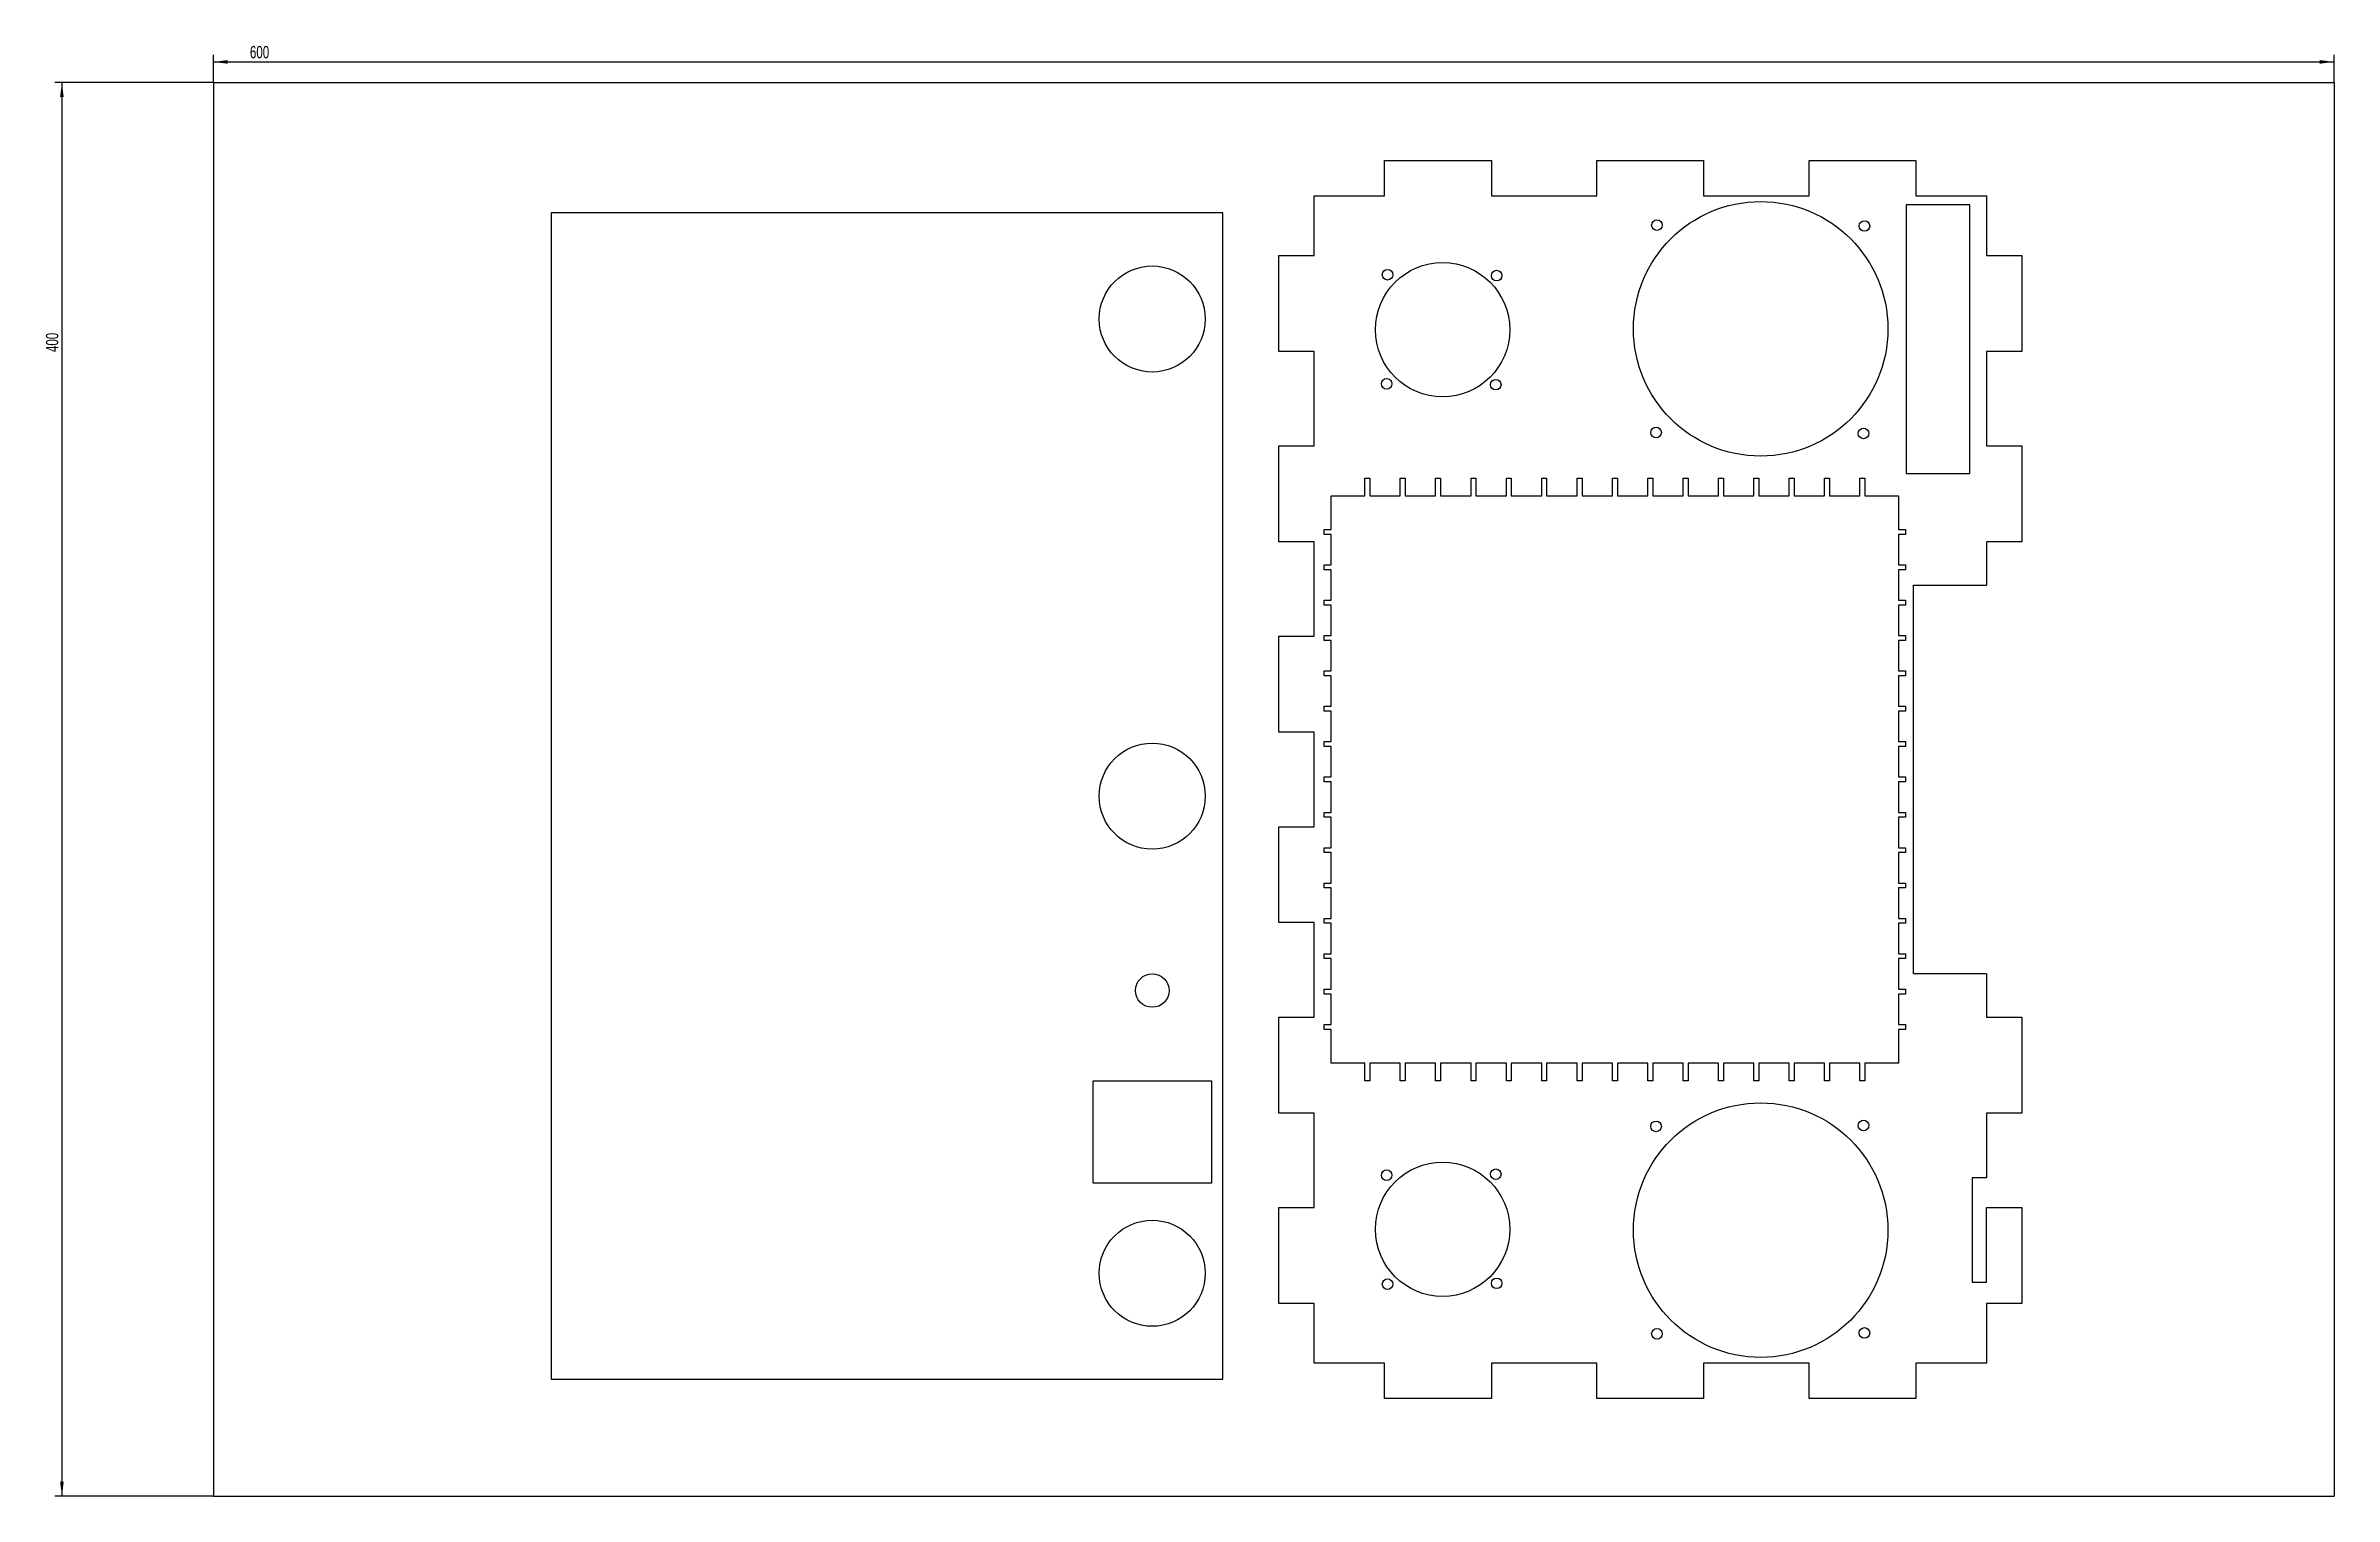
# Model space of a CAD drawing. Header units: millimetres. Extents: x -51 to 597, y 10 to 420.
import ezdxf

# ---------------------------------------------------------------- set-up
doc = ezdxf.new("R2010")
doc.units = ezdxf.units.MM
doc.layers.add('10', color=7, linetype='Continuous')
doc.styles.add('SLDTEXTSTYLE0', font='TXT', dxfattribs={"width": 0.7})
doc.dimstyles.new('SLDDIMSTYLE0', dxfattribs={"dimtxt": 3.5, "dimasz": 4.08, "dimexe": 0, "dimexo": 0.0625, "dimgap": 0.875, "dimtad": 2, "dimrnd": 1e-09, "dimzin": 12, "dimdsep": 46, "dimtxsty": 'SLDTEXTSTYLE0', "dimsah": 1, "dimcen": 0.09, "dimadec": 0, "dimazin": 3, "dimtfac": 1, "dimtofl": 0, "dimtmove": 0, "dimatfit": 3, "dimfxl": 1, "dimfrac": 2, "dimtolj": 1, "dimtzin": 12, "dimarcsym": 0})

# ---------------------------------------------------------------- blocks, each defined once
blk = doc.blocks.new('_D')
at = {"layer": '10'}
for p, q in [((-3.46, 409.53), (-3.46, 417.35)), ((-3.46, 415.35), (596.54, 415.35)), ((596.54, 409.53), (596.54, 417.35))]:
    blk.add_line(p, q, dxfattribs=at)
for points in [[(-3.46, 415.35), (0.62, 414.84), (0.62, 415.86)], [(596.54, 415.35), (592.46, 415.86), (592.46, 414.84)]]:
    blk.add_solid(points, dxfattribs=at)
at = {"layer": '10', "insert": (6.88, 419.86), "char_height": 3.5, "attachment_point": 1, "style": 'SLDTEXTSTYLE0'}
blk.add_mtext('600', dxfattribs=at)
blk = doc.blocks.new('_D_1')
at = {"layer": '10'}
for p, q in [((-3.46, 409.53), (-48.3, 409.53)), ((-46.3, 409.53), (-46.3, 9.53)), ((-3.46, 9.53), (-48.3, 9.53))]:
    blk.add_line(p, q, dxfattribs=at)
for points in [[(-46.3, 409.53), (-46.81, 405.45), (-45.79, 405.45)], [(-46.3, 9.53), (-45.79, 13.61), (-46.81, 13.61)]]:
    blk.add_solid(points, dxfattribs=at)
at = {"layer": '10', "insert": (-50.81, 333.25), "char_height": 3.5, "attachment_point": 1, "rotation": 90, "style": 'SLDTEXTSTYLE0'}
blk.add_mtext('400', dxfattribs=at)

msp = doc.modelspace()

# ---------------------------------------------------------------- linework, layer by layer
at = {"color": 7, "linetype": 'Continuous', "lineweight": 25}
for p, q in [((327.862, 377.428), (327.862, 387.428)), ((327.862, 387.428), (358.091, 387.428)), ((358.091, 387.428), (358.091, 377.428)), ((387.919, 377.428), (387.919, 387.428)), ((387.919, 387.428), (418.148, 387.428)), ((418.148, 387.428), (418.148, 377.428)), ((447.976, 377.428), (447.976, 387.428)), ((447.976, 387.428), (478.205, 387.428)), ((478.205, 387.428), (478.205, 377.428)), ((307.933, 360.59), (307.933, 377.428)), ((307.933, 377.428), (327.862, 377.428)), ((358.091, 377.428), (387.919, 377.428)), ((418.148, 377.428), (447.976, 377.428)), ((478.205, 377.428), (498.133, 377.428)), ((498.133, 377.428), (498.133, 360.59)), ((282.153, 372.609), (92.153, 372.609)), ((92.153, 372.609), (92.153, 42.609)), ((282.153, 42.609), (282.153, 372.609)), ((475.433, 374.928), (475.433, 298.928)), ((493.433, 374.928), (475.433, 374.928)), ((493.433, 298.928), (493.433, 374.928)), ((297.933, 333.451), (297.933, 360.59)), ((297.933, 360.59), (307.933, 360.59)), ((498.133, 360.59), (508.133, 360.59)), ((508.133, 360.59), (508.133, 333.451)), ((307.933, 333.451), (297.933, 333.451)), ((307.933, 306.713), (307.933, 333.451)), ((508.133, 333.451), (498.133, 333.451)), ((498.133, 333.451), (498.133, 306.713)), ((297.933, 279.574), (297.933, 306.713)), ((297.933, 306.713), (307.933, 306.713)), ((498.133, 306.713), (508.133, 306.713)), ((508.133, 306.713), (508.133, 279.574)), ((475.433, 298.928), (493.433, 298.928)), ((312.783, 292.578), (322.333, 292.578)), ((312.783, 283.028), (312.783, 292.578)), ((322.333, 297.578), (323.733, 297.578)), ((322.333, 292.578), (322.333, 297.578)), ((323.733, 297.578), (323.733, 292.578)), ((323.733, 292.578), (332.333, 292.578)), ((332.333, 297.578), (333.733, 297.578)), ((332.333, 292.578), (332.333, 297.578)), ((333.733, 297.578), (333.733, 292.578)), ((333.733, 292.578), (342.333, 292.578)), ((342.333, 297.578), (343.733, 297.578)), ((342.333, 292.578), (342.333, 297.578)), ((343.733, 297.578), (343.733, 292.578)), ((343.733, 292.578), (352.333, 292.578)), ((352.333, 297.578), (353.733, 297.578)), ((352.333, 292.578), (352.333, 297.578)), ((353.733, 297.578), (353.733, 292.578)), ((353.733, 292.578), (362.333, 292.578)), ((362.333, 297.578), (363.733, 297.578)), ((362.333, 292.578), (362.333, 297.578)), ((363.733, 297.578), (363.733, 292.578)), ((363.733, 292.578), (372.333, 292.578)), ((372.333, 297.578), (373.733, 297.578)), ((372.333, 292.578), (372.333, 297.578)), ((373.733, 297.578), (373.733, 292.578)), ((373.733, 292.578), (382.333, 292.578)), ((382.333, 297.578), (383.733, 297.578)), ((382.333, 292.578), (382.333, 297.578)), ((383.733, 297.578), (383.733, 292.578)), ((383.733, 292.578), (392.333, 292.578)), ((392.333, 297.578), (393.733, 297.578)), ((392.333, 292.578), (392.333, 297.578)), ((393.733, 297.578), (393.733, 292.578)), ((393.733, 292.578), (402.333, 292.578)), ((402.333, 297.578), (403.733, 297.578)), ((402.333, 292.578), (402.333, 297.578)), ((403.733, 297.578), (403.733, 292.578)), ((403.733, 292.578), (412.333, 292.578)), ((412.333, 297.578), (413.733, 297.578)), ((412.333, 292.578), (412.333, 297.578)), ((413.733, 297.578), (413.733, 292.578)), ((413.733, 292.578), (422.333, 292.578)), ((422.333, 297.578), (423.733, 297.578)), ((422.333, 292.578), (422.333, 297.578)), ((423.733, 297.578), (423.733, 292.578)), ((423.733, 292.578), (432.333, 292.578)), ((432.333, 297.578), (433.733, 297.578)), ((432.333, 292.578), (432.333, 297.578)), ((433.733, 297.578), (433.733, 292.578)), ((433.733, 292.578), (442.333, 292.578)), ((442.333, 297.578), (443.733, 297.578)), ((442.333, 292.578), (442.333, 297.578)), ((443.733, 297.578), (443.733, 292.578)), ((443.733, 292.578), (452.333, 292.578)), ((452.333, 297.578), (453.733, 297.578)), ((452.333, 292.578), (452.333, 297.578)), ((453.733, 297.578), (453.733, 292.578)), ((453.733, 292.578), (462.333, 292.578)), ((462.333, 297.578), (463.733, 297.578)), ((462.333, 292.578), (462.333, 297.578)), ((463.733, 297.578), (463.733, 292.578)), ((463.733, 292.578), (473.283, 292.578)), ((473.283, 292.578), (473.283, 283.028)), ((307.933, 279.574), (297.933, 279.574)), ((307.933, 252.836), (307.933, 279.574)), ((310.783, 283.028), (312.783, 283.028)), ((310.783, 281.628), (310.783, 283.028)), ((312.783, 281.628), (310.783, 281.628)), ((312.783, 273.028), (312.783, 281.628)), ((473.283, 283.028), (475.283, 283.028)), ((473.283, 281.628), (473.283, 273.028)), ((475.283, 281.628), (473.283, 281.628)), ((475.283, 283.028), (475.283, 281.628)), ((508.133, 279.574), (498.133, 279.574)), ((498.133, 279.574), (498.133, 267.328)), ((310.783, 273.028), (312.783, 273.028)), ((310.783, 271.628), (310.783, 273.028)), ((473.283, 273.028), (475.283, 273.028)), ((475.283, 273.028), (475.283, 271.628)), ((312.783, 271.628), (310.783, 271.628)), ((312.783, 263.028), (312.783, 271.628)), ((473.283, 271.628), (473.283, 263.028)), ((475.283, 271.628), (473.283, 271.628)), ((477.533, 267.328), (498.133, 267.328)), ((477.533, 157.328), (477.533, 267.328)), ((310.783, 263.028), (312.783, 263.028)), ((310.783, 261.628), (310.783, 263.028)), ((312.783, 261.628), (310.783, 261.628)), ((312.783, 253.028), (312.783, 261.628)), ((473.283, 263.028), (475.283, 263.028)), ((473.283, 261.628), (473.283, 253.028)), ((475.283, 261.628), (473.283, 261.628)), ((475.283, 263.028), (475.283, 261.628)), ((297.933, 225.697), (297.933, 252.836)), ((297.933, 252.836), (307.933, 252.836)), ((310.783, 253.028), (312.783, 253.028)), ((310.783, 251.628), (310.783, 253.028)), ((473.283, 253.028), (475.283, 253.028)), ((475.283, 253.028), (475.283, 251.628)), ((312.783, 251.628), (310.783, 251.628)), ((312.783, 243.028), (312.783, 251.628)), ((473.283, 251.628), (473.283, 243.028)), ((475.283, 251.628), (473.283, 251.628)), ((310.783, 243.028), (312.783, 243.028)), ((310.783, 241.628), (310.783, 243.028)), ((312.783, 241.628), (310.783, 241.628)), ((312.783, 233.028), (312.783, 241.628)), ((473.283, 243.028), (475.283, 243.028)), ((473.283, 241.628), (473.283, 233.028)), ((475.283, 241.628), (473.283, 241.628)), ((475.283, 243.028), (475.283, 241.628)), ((310.783, 233.028), (312.783, 233.028)), ((310.783, 231.628), (310.783, 233.028)), ((312.783, 231.628), (310.783, 231.628)), ((312.783, 223.028), (312.783, 231.628)), ((473.283, 233.028), (475.283, 233.028)), ((473.283, 231.628), (473.283, 223.028)), ((475.283, 231.628), (473.283, 231.628)), ((475.283, 233.028), (475.283, 231.628)), ((307.933, 225.697), (297.933, 225.697)), ((307.933, 198.959), (307.933, 225.697)), ((310.783, 223.028), (312.783, 223.028)), ((310.783, 221.628), (310.783, 223.028)), ((312.783, 221.628), (310.783, 221.628)), ((312.783, 213.028), (312.783, 221.628)), ((473.283, 223.028), (475.283, 223.028)), ((473.283, 221.628), (473.283, 213.028)), ((475.283, 221.628), (473.283, 221.628)), ((475.283, 223.028), (475.283, 221.628)), ((310.783, 213.028), (312.783, 213.028)), ((310.783, 211.628), (310.783, 213.028)), ((312.783, 211.628), (310.783, 211.628)), ((312.783, 203.028), (312.783, 211.628)), ((473.283, 213.028), (475.283, 213.028)), ((473.283, 211.628), (473.283, 203.028)), ((475.283, 211.628), (473.283, 211.628)), ((475.283, 213.028), (475.283, 211.628)), ((310.783, 203.028), (312.783, 203.028)), ((310.783, 201.628), (310.783, 203.028)), ((312.783, 201.628), (310.783, 201.628)), ((312.783, 193.028), (312.783, 201.628)), ((473.283, 203.028), (475.283, 203.028)), ((473.283, 201.628), (473.283, 193.028)), ((475.283, 201.628), (473.283, 201.628)), ((475.283, 203.028), (475.283, 201.628)), ((297.933, 171.821), (297.933, 198.959)), ((297.933, 198.959), (307.933, 198.959)), ((310.783, 193.028), (312.783, 193.028)), ((310.783, 191.628), (310.783, 193.028)), ((312.783, 191.628), (310.783, 191.628)), ((312.783, 183.028), (312.783, 191.628)), ((473.283, 193.028), (475.283, 193.028)), ((473.283, 191.628), (473.283, 183.028)), ((475.283, 191.628), (473.283, 191.628)), ((475.283, 193.028), (475.283, 191.628)), ((310.783, 183.028), (312.783, 183.028)), ((310.783, 181.628), (310.783, 183.028)), ((312.783, 181.628), (310.783, 181.628)), ((312.783, 173.028), (312.783, 181.628)), ((473.283, 183.028), (475.283, 183.028)), ((473.283, 181.628), (473.283, 173.028)), ((475.283, 181.628), (473.283, 181.628)), ((475.283, 183.028), (475.283, 181.628)), ((307.933, 171.821), (297.933, 171.821)), ((307.933, 145.082), (307.933, 171.821)), ((310.783, 173.028), (312.783, 173.028)), ((310.783, 171.628), (310.783, 173.028)), ((312.783, 171.628), (310.783, 171.628)), ((312.783, 163.028), (312.783, 171.628)), ((473.283, 173.028), (475.283, 173.028)), ((473.283, 171.628), (473.283, 163.028)), ((475.283, 171.628), (473.283, 171.628)), ((475.283, 173.028), (475.283, 171.628)), ((310.783, 163.028), (312.783, 163.028)), ((310.783, 161.628), (310.783, 163.028)), ((473.283, 163.028), (475.283, 163.028)), ((475.283, 163.028), (475.283, 161.628)), ((312.783, 161.628), (310.783, 161.628)), ((312.783, 153.028), (312.783, 161.628)), ((473.283, 161.628), (473.283, 153.028)), ((475.283, 161.628), (473.283, 161.628)), ((498.133, 157.328), (477.533, 157.328)), ((498.133, 157.328), (498.133, 145.082)), ((310.783, 153.028), (312.783, 153.028)), ((310.783, 151.628), (310.783, 153.028)), ((312.783, 151.628), (310.783, 151.628)), ((312.783, 143.028), (312.783, 151.628)), ((473.283, 153.028), (475.283, 153.028)), ((473.283, 151.628), (473.283, 143.028)), ((475.283, 151.628), (473.283, 151.628)), ((475.283, 153.028), (475.283, 151.628)), ((297.933, 117.944), (297.933, 145.082)), ((297.933, 145.082), (307.933, 145.082)), ((310.783, 143.028), (312.783, 143.028)), ((310.783, 141.628), (310.783, 143.028)), ((473.283, 143.028), (475.283, 143.028)), ((475.283, 143.028), (475.283, 141.628)), ((498.133, 145.082), (508.133, 145.082)), ((508.133, 145.082), (508.133, 117.944)), ((312.783, 141.628), (310.783, 141.628)), ((312.783, 132.078), (312.783, 141.628)), ((473.283, 141.628), (473.283, 132.078)), ((475.283, 141.628), (473.283, 141.628)), ((322.333, 132.078), (312.783, 132.078)), ((322.333, 127.078), (322.333, 132.078)), ((323.733, 132.078), (323.733, 127.078)), ((332.333, 132.078), (323.733, 132.078)), ((332.333, 127.078), (332.333, 132.078)), ((333.733, 132.078), (333.733, 127.078)), ((342.333, 132.078), (333.733, 132.078)), ((342.333, 127.078), (342.333, 132.078)), ((343.733, 132.078), (343.733, 127.078)), ((352.333, 132.078), (343.733, 132.078)), ((352.333, 127.078), (352.333, 132.078)), ((353.733, 132.078), (353.733, 127.078)), ((362.333, 132.078), (353.733, 132.078)), ((362.333, 127.078), (362.333, 132.078)), ((363.733, 132.078), (363.733, 127.078)), ((372.333, 132.078), (363.733, 132.078)), ((372.333, 127.078), (372.333, 132.078)), ((373.733, 132.078), (373.733, 127.078)), ((382.333, 132.078), (373.733, 132.078)), ((382.333, 127.078), (382.333, 132.078)), ((383.733, 132.078), (383.733, 127.078)), ((392.333, 132.078), (383.733, 132.078)), ((392.333, 127.078), (392.333, 132.078)), ((393.733, 132.078), (393.733, 127.078)), ((402.333, 132.078), (393.733, 132.078)), ((402.333, 127.078), (402.333, 132.078)), ((403.733, 132.078), (403.733, 127.078)), ((412.333, 132.078), (403.733, 132.078)), ((412.333, 127.078), (412.333, 132.078)), ((413.733, 132.078), (413.733, 127.078)), ((422.333, 132.078), (413.733, 132.078)), ((422.333, 127.078), (422.333, 132.078)), ((423.733, 132.078), (423.733, 127.078)), ((432.333, 132.078), (423.733, 132.078)), ((432.333, 127.078), (432.333, 132.078)), ((433.733, 132.078), (433.733, 127.078)), ((442.333, 132.078), (433.733, 132.078)), ((442.333, 127.078), (442.333, 132.078)), ((443.733, 132.078), (443.733, 127.078)), ((452.333, 132.078), (443.733, 132.078)), ((452.333, 127.078), (452.333, 132.078)), ((453.733, 132.078), (453.733, 127.078)), ((462.333, 132.078), (453.733, 132.078)), ((462.333, 127.078), (462.333, 132.078)), ((463.733, 132.078), (463.733, 127.078)), ((473.283, 132.078), (463.733, 132.078)), ((245.403, 127.109), (278.903, 127.109)), ((245.403, 98.109), (245.403, 127.109)), ((278.903, 127.109), (278.903, 98.109)), ((323.733, 127.078), (322.333, 127.078)), ((333.733, 127.078), (332.333, 127.078)), ((343.733, 127.078), (342.333, 127.078)), ((353.733, 127.078), (352.333, 127.078)), ((363.733, 127.078), (362.333, 127.078)), ((373.733, 127.078), (372.333, 127.078)), ((383.733, 127.078), (382.333, 127.078)), ((393.733, 127.078), (392.333, 127.078)), ((403.733, 127.078), (402.333, 127.078)), ((413.733, 127.078), (412.333, 127.078)), ((423.733, 127.078), (422.333, 127.078)), ((433.733, 127.078), (432.333, 127.078)), ((443.733, 127.078), (442.333, 127.078)), ((453.733, 127.078), (452.333, 127.078)), ((463.733, 127.078), (462.333, 127.078)), ((307.933, 117.944), (297.933, 117.944)), ((307.933, 91.205), (307.933, 117.944)), ((508.133, 117.944), (498.133, 117.944)), ((498.133, 117.944), (498.133, 99.578)), ((278.903, 98.109), (245.403, 98.109)), ((494.133, 99.578), (494.133, 70.078)), ((498.133, 99.578), (494.133, 99.578)), ((297.933, 64.067), (297.933, 91.205)), ((297.933, 91.205), (307.933, 91.205)), ((498.133, 70.078), (498.133, 91.205)), ((498.133, 91.205), (508.133, 91.205)), ((508.133, 91.205), (508.133, 64.067)), ((494.133, 70.078), (498.133, 70.078)), ((307.933, 64.067), (297.933, 64.067)), ((307.933, 47.228), (307.933, 64.067)), ((508.133, 64.067), (498.133, 64.067)), ((498.133, 64.067), (498.133, 47.228)), ((327.862, 47.228), (307.933, 47.228)), ((327.862, 37.228), (327.862, 47.228)), ((387.919, 47.228), (358.091, 47.228)), ((358.091, 47.228), (358.091, 37.228)), ((387.919, 37.228), (387.919, 47.228)), ((447.976, 47.228), (418.148, 47.228)), ((418.148, 47.228), (418.148, 37.228)), ((447.976, 37.228), (447.976, 47.228)), ((498.133, 47.228), (478.205, 47.228)), ((478.205, 47.228), (478.205, 37.228)), ((92.153, 42.609), (282.153, 42.609)), ((358.091, 37.228), (327.862, 37.228)), ((418.148, 37.228), (387.919, 37.228)), ((478.205, 37.228), (447.976, 37.228))]:
    msp.add_line(p, q, dxfattribs=at)
for centre, radius in [((434.283, 339.828), 36), ((404.939, 369.173), 1.5), ((463.628, 368.923), 1.5), ((262.153, 342.609), 15), ((344.284, 339.579), 19), ((328.727, 355.135), 1.5), ((359.591, 354.885), 1.5), ((328.477, 324.272), 1.5), ((359.341, 324.022), 1.5), ((404.689, 310.483), 1.5), ((463.378, 310.233), 1.5), ((262.153, 207.609), 15), ((262.153, 152.609), 4.75), ((434.283, 84.828), 36), ((404.689, 114.173), 1.5), ((463.378, 114.423), 1.5), ((344.284, 85.078), 19), ((328.477, 100.385), 1.5), ((359.341, 100.635), 1.5), ((262.153, 72.609), 15), ((359.591, 69.772), 1.5), ((328.727, 69.521), 1.5), ((404.939, 55.483), 1.5), ((463.628, 55.733), 1.5)]:
    msp.add_circle(centre, radius, dxfattribs=at)
at = {"layer": '10'}
for p, q in [((-3.462, 409.532), (596.538, 409.532)), ((-3.462, 409.532), (-3.462, 9.532)), ((596.538, 409.532), (596.538, 9.532)), ((-3.462, 9.532), (596.538, 9.532))]:
    msp.add_line(p, q, dxfattribs=at)

# ---------------------------------------------------------------- dimensions: what is measured, and where the dimension line sits
dim = msp.add_linear_dim(base=(596.538, 415.353), p1=(-3.462, 409.532), p2=(596.538, 409.532), dimstyle='SLDDIMSTYLE0', dxfattribs=at)
dim.commit()
dim.dimension.update_dxf_attribs({"geometry": '_D', "text_midpoint": (9.183, 415.353), "dimtype": 160})
dim = msp.add_linear_dim(base=(-46.302, 9.532), p1=(-3.462, 409.532), p2=(-3.462, 9.532), angle=90, dimstyle='SLDDIMSTYLE0', dxfattribs=at)
dim.commit()
dim.dimension.update_dxf_attribs({"geometry": '_D_1', "text_midpoint": (-46.302, 335.554), "dimtype": 160})

doc.saveas('drawing.dxf')
